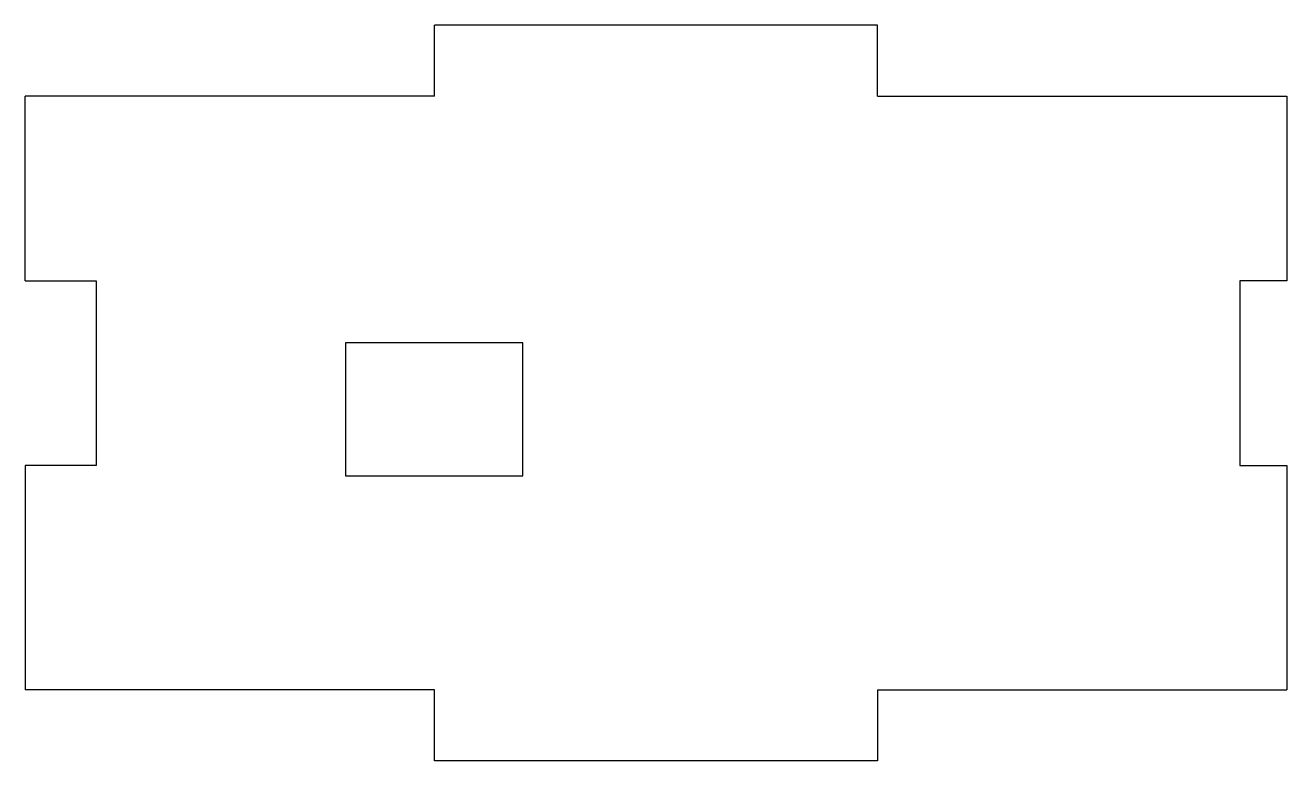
# Model space of a CAD drawing. Header units: millimetres. Extents: x -90.2 to -4.8, y -274.8 to -225.
import ezdxf

# ---------------------------------------------------------------- set-up
doc = ezdxf.new("R2010")
doc.units = ezdxf.units.MM
doc.layers.get('0').update_dxf_attribs({"linetype": 'CONTINUOUS'})

msp = doc.modelspace()

# ---------------------------------------------------------------- linework, layer by layer
for p, q in [((-62.5, -229.8), (-62.5, -225)), ((-32.5, -225), (-62.5, -225)), ((-32.5, -229.8), (-32.5, -225)), ((-90.2, -242.3), (-90.2, -229.8)), ((-62.5, -229.8), (-90.2, -229.8)), ((-32.5, -229.8), (-4.8, -229.8)), ((-4.8, -229.8), (-4.8, -242.3)), ((-90.2, -242.3), (-85.4, -242.3)), ((-85.4, -242.3), (-85.4, -254.8)), ((-4.8, -242.3), (-7.975, -242.3)), ((-7.975, -242.3), (-7.975, -254.8)), ((-85.4, -254.8), (-90.2, -254.8)), ((-90.2, -254.8), (-90.2, -270)), ((-7.975, -254.8), (-4.8, -254.8)), ((-4.8, -254.8), (-4.8, -270)), ((-62.5, -270), (-90.2, -270)), ((-62.5, -274.8), (-62.5, -270)), ((-32.5, -270), (-32.5, -274.8)), ((-32.5, -270), (-4.8, -270)), ((-32.5, -274.8), (-62.5, -274.8))]:
    msp.add_line(p, q)
msp.add_lwpolyline([(-56.51, -246.5), (-68.51, -246.5), (-68.51, -255.5), (-56.51, -255.5)], close=True)

doc.saveas('drawing.dxf')
